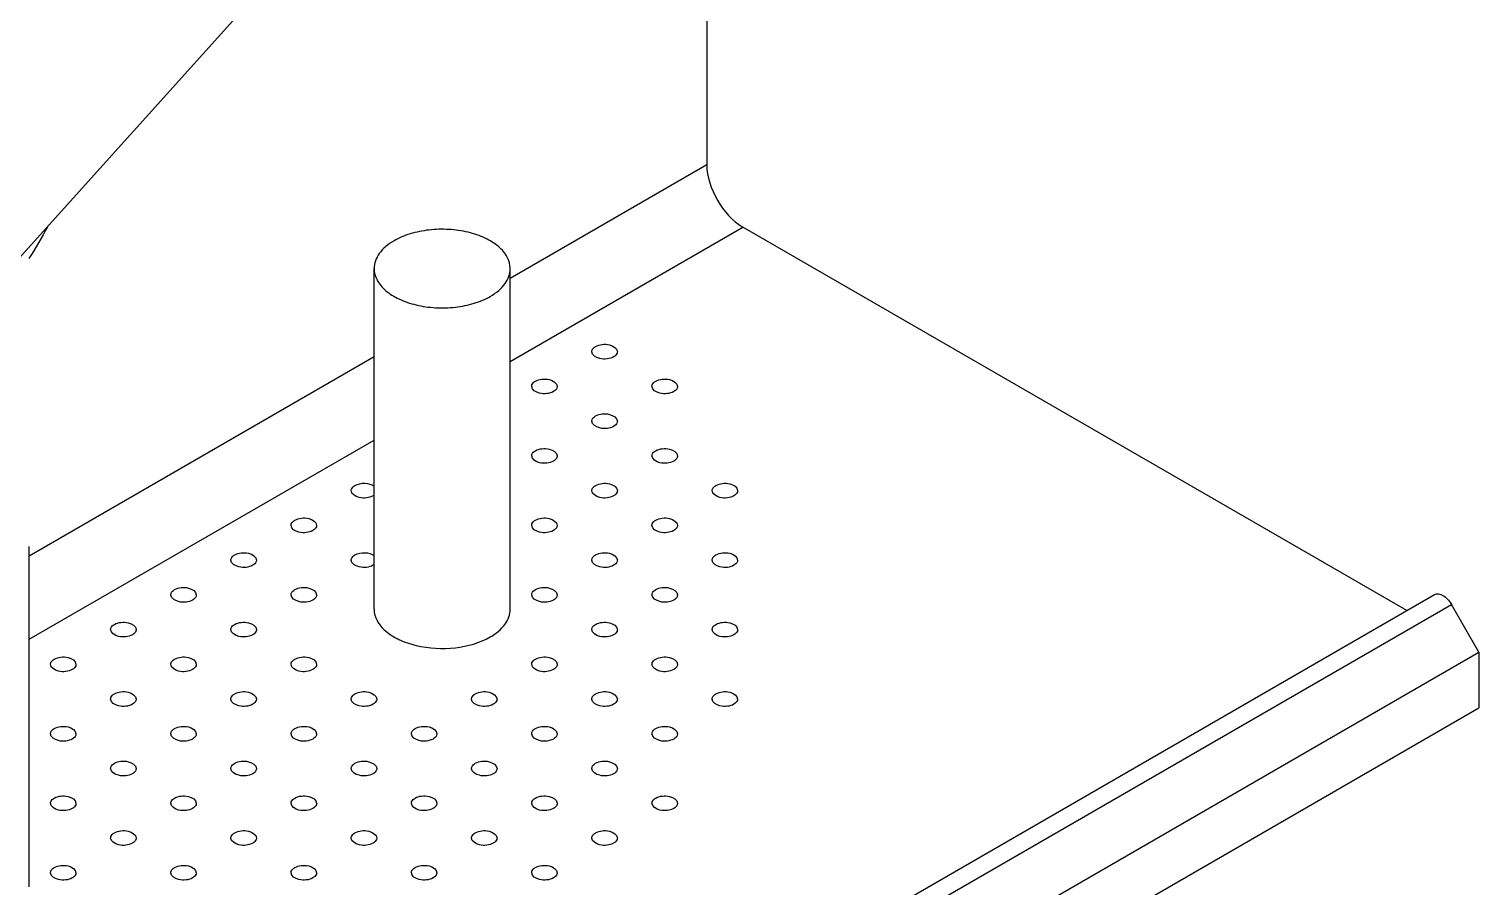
# Model space of a CAD drawing. Header units: millimetres. Extents: x 0 to 1189, y 0 to 841.
# Drawn here: x 799 to 884.2, y 452.8 to 503.2 of the extents above; entities that cross this region are included whole.
import ezdxf

# ---------------------------------------------------------------- set-up
doc = ezdxf.new("R2010")
doc.units = ezdxf.units.MM
doc.header["$LTSCALE"] = 65.395
doc.layers.get('0').update_dxf_attribs({"linetype": 'CONTINUOUS'})
doc.layers.add('AXIS', color=7, linetype='CONTINUOUS')
doc.layers.add('SURFACES', color=7, linetype='CONTINUOUS')

msp = doc.modelspace()

# ---------------------------------------------------------------- linework, layer by layer
at = {"color": 7, "linetype": 'Continuous'}
for p, q in [((838.858, 550.757), (838.858, 495.235)), ((880.005, 469.03), (840.98, 491.561)), ((798.723, 422.102), (881.627, 469.966)), ((884.248, 466.58), (882.627, 469.388)), ((801.344, 418.716), (884.248, 466.58)), ((884.248, 466.58), (884.248, 463.314))]:
    msp.add_line(p, q, dxfattribs=at)
at = {"color": 9, "linetype": 'Continuous'}
for p, q in [((827.302, 488.563), (838.858, 495.235)), ((827.302, 483.664), (840.98, 491.561)), ((799.018, 472.233), (819.302, 483.944)), ((799.018, 467.334), (819.302, 479.045)), ((799.723, 421.524), (882.627, 469.388))]:
    msp.add_line(p, q, dxfattribs=at)
at = {"color": 7, "linetype": 'Continuous'}
for points, knots in [([(838.858, 495.235), (838.858, 494.508), (839.355, 493.073), (840.35, 491.924), (840.98, 491.561)], [0, 0, 0, 0, 0.500001, 1, 1, 1, 1]), ([(881.626, 469.965), (881.771, 470.049), (882.11, 469.967), (882.413, 469.699), (882.563, 469.5), (882.627, 469.388)], [0, 0, 0, 0, 0.406512, 0.688267, 1, 1, 1, 1]), ([(819.302, 469.106), (819.303, 468.875), (819.442, 468.376), (819.987, 467.758), (820.79, 467.269), (822.163, 466.812), (824.033, 466.717), (825.512, 467.117), (826.131, 467.474)], [0, 0, 0, 0, 0.087154, 0.186892, 0.304593, 0.438739, 0.730144, 1, 1, 1, 1]), ([(826.131, 467.474), (826.462, 467.666), (827.03, 468.101), (827.303, 468.797), (827.302, 469.109)], [0, 0, 0, 0, 0.55085, 1, 1, 1, 1])]:
    msp.add_open_spline(points, degree=3, knots=knots, dxfattribs=at)
at = {"color": 9, "linetype": 'Continuous'}
msp.add_open_spline([(800.101, 491.576), (799.758, 490.945), (799.402, 490.32), (799.017, 489.714)], degree=3, dxfattribs=at)
at = {"layer": 'AXIS', "color": 7, "linetype": 'Continuous'}
for p, q in [((819.302, 469.106), (819.302, 489.121)), ((827.302, 469.109), (827.302, 489.121)), ((799.018, 452.779), (799.018, 472.791))]:
    msp.add_line(p, q, dxfattribs=at)
for points, knots in [([(827.302, 489.121), (827.302, 489.351), (827.163, 489.851), (826.619, 490.469), (825.815, 490.959), (824.813, 491.294), (823.689, 491.452), (822.533, 491.42), (821.44, 491.201), (820.77, 490.925), (820.474, 490.754)], [0, 0, 0, 0, 0.086934, 0.186405, 0.303797, 0.437614, 0.582117, 0.729433, 0.87118, 1, 1, 1, 1]), ([(820.474, 490.754), (820.298, 490.652), (819.98, 490.433), (819.599, 490.033), (819.358, 489.591), (819.302, 489.273), (819.302, 489.121)], [0, 0, 0, 0, 0.289808, 0.549049, 0.782229, 1, 1, 1, 1]), ([(819.302, 489.121), (819.302, 488.89), (819.441, 488.391), (819.986, 487.772), (820.789, 487.282), (821.792, 486.947), (822.916, 486.79), (824.071, 486.821), (825.164, 487.04), (825.834, 487.317), (826.131, 487.488)], [0, 0, 0, 0, 0.086934, 0.186405, 0.303797, 0.437614, 0.582117, 0.729433, 0.87118, 1, 1, 1, 1]), ([(826.131, 487.488), (826.306, 487.589), (826.625, 487.808), (827.005, 488.208), (827.246, 488.651), (827.302, 488.968), (827.302, 489.121)], [0, 0, 0, 0, 0.289808, 0.549049, 0.782229, 1, 1, 1, 1]), ([(832.1, 484.236), (832.1, 484.264), (832.123, 484.394), (832.233, 484.491), (832.32, 484.542)], [0, 0, 0, 0, 0.220966, 1, 1, 1, 1]), ([(833.381, 483.929), (833.265, 483.862), (832.981, 483.791), (832.522, 483.797), (832.1, 484.032), (832.1, 484.236)], [0, 0, 0, 0, 0.277667, 0.577386, 1, 1, 1, 1]), ([(832.32, 484.542), (832.436, 484.609), (832.719, 484.68), (833.178, 484.675), (833.6, 484.44), (833.6, 484.236)], [0, 0, 0, 0, 0.277667, 0.577386, 1, 1, 1, 1]), ([(833.6, 484.236), (833.6, 484.207), (833.577, 484.077), (833.468, 483.98), (833.381, 483.929)], [0, 0, 0, 0, 0.220966, 1, 1, 1, 1]), ([(828.565, 482.194), (828.565, 482.223), (828.588, 482.353), (828.697, 482.45), (828.784, 482.501)], [0, 0, 0, 0, 0.220966, 1, 1, 1, 1]), ([(828.784, 482.501), (828.9, 482.568), (829.183, 482.639), (829.643, 482.633), (830.065, 482.398), (830.065, 482.194)], [0, 0, 0, 0, 0.277667, 0.577386, 1, 1, 1, 1]), ([(835.636, 482.194), (835.636, 482.223), (835.659, 482.353), (835.768, 482.45), (835.855, 482.501)], [0, 0, 0, 0, 0.220966, 1, 1, 1, 1]), ([(835.855, 482.501), (835.971, 482.568), (836.254, 482.639), (836.714, 482.633), (837.136, 482.398), (837.136, 482.194)], [0, 0, 0, 0, 0.277667, 0.577386, 1, 1, 1, 1]), ([(829.845, 481.888), (829.729, 481.821), (829.446, 481.75), (828.987, 481.755), (828.565, 481.99), (828.565, 482.194)], [0, 0, 0, 0, 0.277667, 0.577386, 1, 1, 1, 1]), ([(830.065, 482.194), (830.065, 482.166), (830.042, 482.036), (829.932, 481.939), (829.845, 481.888)], [0, 0, 0, 0, 0.220966, 1, 1, 1, 1]), ([(836.916, 481.888), (836.8, 481.821), (836.517, 481.75), (836.058, 481.755), (835.636, 481.99), (835.636, 482.194)], [0, 0, 0, 0, 0.277667, 0.577386, 1, 1, 1, 1]), ([(837.136, 482.194), (837.136, 482.166), (837.113, 482.036), (837.003, 481.939), (836.916, 481.888)], [0, 0, 0, 0, 0.220966, 1, 1, 1, 1]), ([(832.1, 480.153), (832.1, 480.182), (832.123, 480.312), (832.233, 480.409), (832.32, 480.459)], [0, 0, 0, 0, 0.220966, 1, 1, 1, 1]), ([(833.381, 479.847), (833.265, 479.78), (832.981, 479.708), (832.522, 479.714), (832.1, 479.949), (832.1, 480.153)], [0, 0, 0, 0, 0.277667, 0.577386, 1, 1, 1, 1]), ([(832.32, 480.459), (832.436, 480.526), (832.719, 480.598), (833.178, 480.592), (833.6, 480.357), (833.6, 480.153)], [0, 0, 0, 0, 0.277667, 0.577386, 1, 1, 1, 1]), ([(833.6, 480.153), (833.6, 480.125), (833.577, 479.994), (833.468, 479.897), (833.381, 479.847)], [0, 0, 0, 0, 0.220966, 1, 1, 1, 1]), ([(828.565, 478.112), (828.565, 478.14), (828.588, 478.271), (828.697, 478.368), (828.784, 478.418)], [0, 0, 0, 0, 0.220966, 1, 1, 1, 1]), ([(828.784, 478.418), (828.9, 478.485), (829.183, 478.557), (829.643, 478.551), (830.065, 478.316), (830.065, 478.112)], [0, 0, 0, 0, 0.277667, 0.577386, 1, 1, 1, 1]), ([(835.636, 478.112), (835.636, 478.14), (835.659, 478.271), (835.768, 478.368), (835.855, 478.418)], [0, 0, 0, 0, 0.220966, 1, 1, 1, 1]), ([(835.855, 478.418), (835.971, 478.485), (836.254, 478.557), (836.714, 478.551), (837.136, 478.316), (837.136, 478.112)], [0, 0, 0, 0, 0.277667, 0.577386, 1, 1, 1, 1]), ([(829.845, 477.806), (829.729, 477.739), (829.446, 477.667), (828.987, 477.673), (828.565, 477.908), (828.565, 478.112)], [0, 0, 0, 0, 0.277667, 0.577386, 1, 1, 1, 1]), ([(830.065, 478.112), (830.065, 478.083), (830.042, 477.953), (829.932, 477.856), (829.845, 477.806)], [0, 0, 0, 0, 0.220966, 1, 1, 1, 1]), ([(836.916, 477.806), (836.8, 477.739), (836.517, 477.667), (836.058, 477.673), (835.636, 477.908), (835.636, 478.112)], [0, 0, 0, 0, 0.277667, 0.577386, 1, 1, 1, 1]), ([(837.136, 478.112), (837.136, 478.083), (837.113, 477.953), (837.003, 477.856), (836.916, 477.806)], [0, 0, 0, 0, 0.220966, 1, 1, 1, 1]), ([(818.178, 476.377), (818.349, 476.476), (818.75, 476.544), (819.152, 476.449), (819.304, 476.333)], [0, 0, 0, 0, 0.50958, 1, 1, 1, 1]), ([(832.32, 476.377), (832.436, 476.444), (832.719, 476.515), (833.178, 476.51), (833.6, 476.275), (833.6, 476.071)], [0, 0, 0, 0, 0.277667, 0.577386, 1, 1, 1, 1]), ([(839.391, 476.377), (839.507, 476.444), (839.79, 476.515), (840.249, 476.51), (840.671, 476.275), (840.671, 476.071)], [0, 0, 0, 0, 0.277667, 0.577386, 1, 1, 1, 1]), ([(817.958, 476.071), (817.958, 476.099), (817.981, 476.229), (818.091, 476.327), (818.178, 476.377)], [0, 0, 0, 0, 0.220966, 1, 1, 1, 1]), ([(819.238, 475.765), (819.122, 475.698), (818.839, 475.626), (818.38, 475.632), (817.958, 475.867), (817.958, 476.071)], [0, 0, 0, 0, 0.277667, 0.577386, 1, 1, 1, 1]), ([(832.1, 476.071), (832.1, 476.099), (832.123, 476.229), (832.233, 476.327), (832.32, 476.377)], [0, 0, 0, 0, 0.220966, 1, 1, 1, 1]), ([(833.381, 475.765), (833.265, 475.698), (832.981, 475.626), (832.522, 475.632), (832.1, 475.867), (832.1, 476.071)], [0, 0, 0, 0, 0.277667, 0.577386, 1, 1, 1, 1]), ([(833.6, 476.071), (833.6, 476.042), (833.577, 475.912), (833.468, 475.815), (833.381, 475.765)], [0, 0, 0, 0, 0.220966, 1, 1, 1, 1]), ([(839.171, 476.071), (839.171, 476.099), (839.194, 476.229), (839.304, 476.327), (839.391, 476.377)], [0, 0, 0, 0, 0.220966, 1, 1, 1, 1]), ([(840.452, 475.765), (840.336, 475.698), (840.053, 475.626), (839.593, 475.632), (839.171, 475.867), (839.171, 476.071)], [0, 0, 0, 0, 0.277667, 0.577386, 1, 1, 1, 1]), ([(840.671, 476.071), (840.671, 476.042), (840.648, 475.912), (840.539, 475.815), (840.452, 475.765)], [0, 0, 0, 0, 0.220966, 1, 1, 1, 1]), ([(814.423, 474.029), (814.423, 474.058), (814.446, 474.188), (814.555, 474.285), (814.642, 474.336)], [0, 0, 0, 0, 0.220966, 1, 1, 1, 1]), ([(815.703, 473.723), (815.587, 473.656), (815.304, 473.585), (814.845, 473.59), (814.423, 473.826), (814.423, 474.029)], [0, 0, 0, 0, 0.277667, 0.577386, 1, 1, 1, 1]), ([(814.642, 474.336), (814.758, 474.403), (815.041, 474.474), (815.5, 474.468), (815.922, 474.233), (815.923, 474.029)], [0, 0, 0, 0, 0.277667, 0.577386, 1, 1, 1, 1]), ([(815.923, 474.029), (815.923, 474.001), (815.9, 473.871), (815.79, 473.774), (815.703, 473.723)], [0, 0, 0, 0, 0.220966, 1, 1, 1, 1]), ([(828.565, 474.029), (828.565, 474.058), (828.588, 474.188), (828.697, 474.285), (828.784, 474.336)], [0, 0, 0, 0, 0.220966, 1, 1, 1, 1]), ([(829.845, 473.723), (829.729, 473.656), (829.446, 473.585), (828.987, 473.59), (828.565, 473.826), (828.565, 474.029)], [0, 0, 0, 0, 0.277667, 0.577386, 1, 1, 1, 1]), ([(828.784, 474.336), (828.9, 474.403), (829.183, 474.474), (829.643, 474.468), (830.065, 474.233), (830.065, 474.029)], [0, 0, 0, 0, 0.277667, 0.577386, 1, 1, 1, 1]), ([(830.065, 474.029), (830.065, 474.001), (830.042, 473.871), (829.932, 473.774), (829.845, 473.723)], [0, 0, 0, 0, 0.220966, 1, 1, 1, 1]), ([(835.636, 474.029), (835.636, 474.058), (835.659, 474.188), (835.768, 474.285), (835.855, 474.336)], [0, 0, 0, 0, 0.220966, 1, 1, 1, 1]), ([(836.916, 473.723), (836.8, 473.656), (836.517, 473.585), (836.058, 473.59), (835.636, 473.826), (835.636, 474.029)], [0, 0, 0, 0, 0.277667, 0.577386, 1, 1, 1, 1]), ([(835.855, 474.336), (835.971, 474.403), (836.254, 474.474), (836.714, 474.468), (837.136, 474.233), (837.136, 474.029)], [0, 0, 0, 0, 0.277667, 0.577386, 1, 1, 1, 1]), ([(837.136, 474.029), (837.136, 474.001), (837.113, 473.871), (837.003, 473.774), (836.916, 473.723)], [0, 0, 0, 0, 0.220966, 1, 1, 1, 1]), ([(810.887, 471.988), (810.887, 472.017), (810.91, 472.147), (811.019, 472.244), (811.107, 472.294)], [0, 0, 0, 0, 0.220966, 1, 1, 1, 1]), ([(811.107, 472.294), (811.223, 472.361), (811.506, 472.433), (811.965, 472.427), (812.387, 472.192), (812.387, 471.988)], [0, 0, 0, 0, 0.277667, 0.577386, 1, 1, 1, 1]), ([(817.958, 471.988), (817.958, 472.017), (817.981, 472.147), (818.091, 472.244), (818.178, 472.294)], [0, 0, 0, 0, 0.220966, 1, 1, 1, 1]), ([(818.178, 472.294), (818.349, 472.393), (818.75, 472.461), (819.152, 472.366), (819.304, 472.251)], [0, 0, 0, 0, 0.50958, 1, 1, 1, 1]), ([(832.1, 471.988), (832.1, 472.017), (832.123, 472.147), (832.233, 472.244), (832.32, 472.294)], [0, 0, 0, 0, 0.220966, 1, 1, 1, 1]), ([(832.32, 472.294), (832.436, 472.361), (832.719, 472.433), (833.178, 472.427), (833.6, 472.192), (833.6, 471.988)], [0, 0, 0, 0, 0.277667, 0.577386, 1, 1, 1, 1]), ([(839.171, 471.988), (839.171, 472.017), (839.194, 472.147), (839.304, 472.244), (839.391, 472.294)], [0, 0, 0, 0, 0.220966, 1, 1, 1, 1]), ([(839.391, 472.294), (839.507, 472.361), (839.79, 472.433), (840.249, 472.427), (840.671, 472.192), (840.671, 471.988)], [0, 0, 0, 0, 0.277667, 0.577386, 1, 1, 1, 1]), ([(812.167, 471.682), (812.051, 471.615), (811.768, 471.543), (811.309, 471.549), (810.887, 471.784), (810.887, 471.988)], [0, 0, 0, 0, 0.277667, 0.577386, 1, 1, 1, 1]), ([(812.387, 471.988), (812.387, 471.96), (812.364, 471.829), (812.255, 471.732), (812.167, 471.682)], [0, 0, 0, 0, 0.220966, 1, 1, 1, 1]), ([(819.238, 471.682), (819.122, 471.615), (818.839, 471.543), (818.38, 471.549), (817.958, 471.784), (817.958, 471.988)], [0, 0, 0, 0, 0.277667, 0.577386, 1, 1, 1, 1]), ([(833.381, 471.682), (833.265, 471.615), (832.981, 471.543), (832.522, 471.549), (832.1, 471.784), (832.1, 471.988)], [0, 0, 0, 0, 0.277667, 0.577386, 1, 1, 1, 1]), ([(833.6, 471.988), (833.6, 471.96), (833.577, 471.829), (833.468, 471.732), (833.381, 471.682)], [0, 0, 0, 0, 0.220966, 1, 1, 1, 1]), ([(840.452, 471.682), (840.336, 471.615), (840.053, 471.543), (839.593, 471.549), (839.171, 471.784), (839.171, 471.988)], [0, 0, 0, 0, 0.277667, 0.577386, 1, 1, 1, 1]), ([(840.671, 471.988), (840.671, 471.96), (840.648, 471.829), (840.539, 471.732), (840.452, 471.682)], [0, 0, 0, 0, 0.220966, 1, 1, 1, 1]), ([(807.352, 469.947), (807.352, 469.976), (807.374, 470.106), (807.484, 470.203), (807.571, 470.253)], [0, 0, 0, 0, 0.220966, 1, 1, 1, 1]), ([(808.632, 469.641), (808.516, 469.574), (808.233, 469.502), (807.774, 469.508), (807.352, 469.743), (807.352, 469.947)], [0, 0, 0, 0, 0.277667, 0.577386, 1, 1, 1, 1]), ([(807.571, 470.253), (807.687, 470.32), (807.97, 470.392), (808.429, 470.386), (808.851, 470.151), (808.851, 469.947)], [0, 0, 0, 0, 0.277667, 0.577386, 1, 1, 1, 1]), ([(808.851, 469.947), (808.851, 469.918), (808.829, 469.788), (808.719, 469.691), (808.632, 469.641)], [0, 0, 0, 0, 0.220966, 1, 1, 1, 1]), ([(814.423, 469.947), (814.423, 469.976), (814.446, 470.106), (814.555, 470.203), (814.642, 470.253)], [0, 0, 0, 0, 0.220966, 1, 1, 1, 1]), ([(815.703, 469.641), (815.587, 469.574), (815.304, 469.502), (814.845, 469.508), (814.423, 469.743), (814.423, 469.947)], [0, 0, 0, 0, 0.277667, 0.577386, 1, 1, 1, 1]), ([(814.642, 470.253), (814.758, 470.32), (815.041, 470.392), (815.5, 470.386), (815.922, 470.151), (815.923, 469.947)], [0, 0, 0, 0, 0.277667, 0.577386, 1, 1, 1, 1]), ([(815.923, 469.947), (815.923, 469.918), (815.9, 469.788), (815.79, 469.691), (815.703, 469.641)], [0, 0, 0, 0, 0.220966, 1, 1, 1, 1]), ([(828.565, 469.947), (828.565, 469.976), (828.588, 470.106), (828.697, 470.203), (828.784, 470.253)], [0, 0, 0, 0, 0.220966, 1, 1, 1, 1]), ([(829.845, 469.641), (829.729, 469.574), (829.446, 469.502), (828.987, 469.508), (828.565, 469.743), (828.565, 469.947)], [0, 0, 0, 0, 0.277667, 0.577386, 1, 1, 1, 1]), ([(828.784, 470.253), (828.9, 470.32), (829.183, 470.392), (829.643, 470.386), (830.065, 470.151), (830.065, 469.947)], [0, 0, 0, 0, 0.277667, 0.577386, 1, 1, 1, 1]), ([(830.065, 469.947), (830.065, 469.918), (830.042, 469.788), (829.932, 469.691), (829.845, 469.641)], [0, 0, 0, 0, 0.220966, 1, 1, 1, 1]), ([(835.636, 469.947), (835.636, 469.976), (835.659, 470.106), (835.768, 470.203), (835.855, 470.253)], [0, 0, 0, 0, 0.220966, 1, 1, 1, 1]), ([(836.916, 469.641), (836.8, 469.574), (836.517, 469.502), (836.058, 469.508), (835.636, 469.743), (835.636, 469.947)], [0, 0, 0, 0, 0.277667, 0.577386, 1, 1, 1, 1]), ([(835.855, 470.253), (835.971, 470.32), (836.254, 470.392), (836.714, 470.386), (837.136, 470.151), (837.136, 469.947)], [0, 0, 0, 0, 0.277667, 0.577386, 1, 1, 1, 1]), ([(837.136, 469.947), (837.136, 469.918), (837.113, 469.788), (837.003, 469.691), (836.916, 469.641)], [0, 0, 0, 0, 0.220966, 1, 1, 1, 1]), ([(803.816, 467.906), (803.816, 467.934), (803.839, 468.065), (803.948, 468.162), (804.036, 468.212)], [0, 0, 0, 0, 0.220966, 1, 1, 1, 1]), ([(804.036, 468.212), (804.152, 468.279), (804.435, 468.351), (804.894, 468.345), (805.316, 468.11), (805.316, 467.906)], [0, 0, 0, 0, 0.277667, 0.577386, 1, 1, 1, 1]), ([(810.887, 467.906), (810.887, 467.934), (810.91, 468.065), (811.019, 468.162), (811.107, 468.212)], [0, 0, 0, 0, 0.220966, 1, 1, 1, 1]), ([(811.107, 468.212), (811.223, 468.279), (811.506, 468.351), (811.965, 468.345), (812.387, 468.11), (812.387, 467.906)], [0, 0, 0, 0, 0.277667, 0.577386, 1, 1, 1, 1]), ([(832.1, 467.906), (832.1, 467.934), (832.123, 468.065), (832.233, 468.162), (832.32, 468.212)], [0, 0, 0, 0, 0.220966, 1, 1, 1, 1]), ([(832.32, 468.212), (832.436, 468.279), (832.719, 468.351), (833.178, 468.345), (833.6, 468.11), (833.6, 467.906)], [0, 0, 0, 0, 0.277667, 0.577386, 1, 1, 1, 1]), ([(839.171, 467.906), (839.171, 467.934), (839.194, 468.065), (839.304, 468.162), (839.391, 468.212)], [0, 0, 0, 0, 0.220966, 1, 1, 1, 1]), ([(839.391, 468.212), (839.507, 468.279), (839.79, 468.351), (840.249, 468.345), (840.671, 468.11), (840.671, 467.906)], [0, 0, 0, 0, 0.277667, 0.577386, 1, 1, 1, 1]), ([(805.096, 467.6), (804.98, 467.533), (804.697, 467.461), (804.238, 467.467), (803.816, 467.702), (803.816, 467.906)], [0, 0, 0, 0, 0.277667, 0.577386, 1, 1, 1, 1]), ([(805.316, 467.906), (805.316, 467.877), (805.293, 467.747), (805.184, 467.65), (805.096, 467.6)], [0, 0, 0, 0, 0.220966, 1, 1, 1, 1]), ([(812.167, 467.6), (812.051, 467.533), (811.768, 467.461), (811.309, 467.467), (810.887, 467.702), (810.887, 467.906)], [0, 0, 0, 0, 0.277667, 0.577386, 1, 1, 1, 1]), ([(812.387, 467.906), (812.387, 467.877), (812.364, 467.747), (812.255, 467.65), (812.167, 467.6)], [0, 0, 0, 0, 0.220966, 1, 1, 1, 1]), ([(833.381, 467.6), (833.265, 467.533), (832.981, 467.461), (832.522, 467.467), (832.1, 467.702), (832.1, 467.906)], [0, 0, 0, 0, 0.277667, 0.577386, 1, 1, 1, 1]), ([(833.6, 467.906), (833.6, 467.877), (833.577, 467.747), (833.468, 467.65), (833.381, 467.6)], [0, 0, 0, 0, 0.220966, 1, 1, 1, 1]), ([(840.452, 467.6), (840.336, 467.533), (840.053, 467.461), (839.593, 467.467), (839.171, 467.702), (839.171, 467.906)], [0, 0, 0, 0, 0.277667, 0.577386, 1, 1, 1, 1]), ([(840.671, 467.906), (840.671, 467.877), (840.648, 467.747), (840.539, 467.65), (840.452, 467.6)], [0, 0, 0, 0, 0.220966, 1, 1, 1, 1]), ([(800.5, 466.171), (800.616, 466.238), (800.899, 466.309), (801.358, 466.304), (801.78, 466.069), (801.78, 465.865)], [0, 0, 0, 0, 0.277667, 0.577386, 1, 1, 1, 1]), ([(807.571, 466.171), (807.687, 466.238), (807.97, 466.309), (808.429, 466.304), (808.851, 466.069), (808.851, 465.865)], [0, 0, 0, 0, 0.277667, 0.577386, 1, 1, 1, 1]), ([(814.642, 466.171), (814.758, 466.238), (815.041, 466.309), (815.5, 466.304), (815.922, 466.069), (815.923, 465.865)], [0, 0, 0, 0, 0.277667, 0.577386, 1, 1, 1, 1]), ([(828.784, 466.171), (828.9, 466.238), (829.183, 466.309), (829.643, 466.304), (830.065, 466.069), (830.065, 465.865)], [0, 0, 0, 0, 0.277667, 0.577386, 1, 1, 1, 1]), ([(835.855, 466.171), (835.971, 466.238), (836.254, 466.309), (836.714, 466.304), (837.136, 466.069), (837.136, 465.865)], [0, 0, 0, 0, 0.277667, 0.577386, 1, 1, 1, 1]), ([(800.28, 465.865), (800.28, 465.893), (800.303, 466.023), (800.413, 466.12), (800.5, 466.171)], [0, 0, 0, 0, 0.220966, 1, 1, 1, 1]), ([(801.561, 465.558), (801.445, 465.491), (801.162, 465.42), (800.703, 465.426), (800.281, 465.661), (800.28, 465.865)], [0, 0, 0, 0, 0.277667, 0.577386, 1, 1, 1, 1]), ([(801.78, 465.865), (801.78, 465.836), (801.757, 465.706), (801.648, 465.609), (801.561, 465.558)], [0, 0, 0, 0, 0.220966, 1, 1, 1, 1]), ([(807.352, 465.865), (807.352, 465.893), (807.374, 466.023), (807.484, 466.12), (807.571, 466.171)], [0, 0, 0, 0, 0.220966, 1, 1, 1, 1]), ([(808.632, 465.558), (808.516, 465.491), (808.233, 465.42), (807.774, 465.426), (807.352, 465.661), (807.352, 465.865)], [0, 0, 0, 0, 0.277667, 0.577386, 1, 1, 1, 1]), ([(808.851, 465.865), (808.851, 465.836), (808.829, 465.706), (808.719, 465.609), (808.632, 465.558)], [0, 0, 0, 0, 0.220966, 1, 1, 1, 1]), ([(814.423, 465.865), (814.423, 465.893), (814.446, 466.023), (814.555, 466.12), (814.642, 466.171)], [0, 0, 0, 0, 0.220966, 1, 1, 1, 1]), ([(815.703, 465.558), (815.587, 465.491), (815.304, 465.42), (814.845, 465.426), (814.423, 465.661), (814.423, 465.865)], [0, 0, 0, 0, 0.277667, 0.577386, 1, 1, 1, 1]), ([(815.923, 465.865), (815.923, 465.836), (815.9, 465.706), (815.79, 465.609), (815.703, 465.558)], [0, 0, 0, 0, 0.220966, 1, 1, 1, 1]), ([(828.565, 465.865), (828.565, 465.893), (828.588, 466.023), (828.697, 466.12), (828.784, 466.171)], [0, 0, 0, 0, 0.220966, 1, 1, 1, 1]), ([(829.845, 465.558), (829.729, 465.491), (829.446, 465.42), (828.987, 465.426), (828.565, 465.661), (828.565, 465.865)], [0, 0, 0, 0, 0.277667, 0.577386, 1, 1, 1, 1]), ([(830.065, 465.865), (830.065, 465.836), (830.042, 465.706), (829.932, 465.609), (829.845, 465.558)], [0, 0, 0, 0, 0.220966, 1, 1, 1, 1]), ([(835.636, 465.865), (835.636, 465.893), (835.659, 466.023), (835.768, 466.12), (835.855, 466.171)], [0, 0, 0, 0, 0.220966, 1, 1, 1, 1]), ([(836.916, 465.558), (836.8, 465.491), (836.517, 465.42), (836.058, 465.426), (835.636, 465.661), (835.636, 465.865)], [0, 0, 0, 0, 0.277667, 0.577386, 1, 1, 1, 1]), ([(837.136, 465.865), (837.136, 465.836), (837.113, 465.706), (837.003, 465.609), (836.916, 465.558)], [0, 0, 0, 0, 0.220966, 1, 1, 1, 1]), ([(803.816, 463.823), (803.816, 463.852), (803.839, 463.982), (803.948, 464.079), (804.036, 464.13)], [0, 0, 0, 0, 0.220966, 1, 1, 1, 1]), ([(805.096, 463.517), (804.98, 463.45), (804.697, 463.379), (804.238, 463.384), (803.816, 463.619), (803.816, 463.823)], [0, 0, 0, 0, 0.277667, 0.577386, 1, 1, 1, 1]), ([(804.036, 464.13), (804.152, 464.197), (804.435, 464.268), (804.894, 464.262), (805.316, 464.027), (805.316, 463.823)], [0, 0, 0, 0, 0.277667, 0.577386, 1, 1, 1, 1]), ([(805.316, 463.823), (805.316, 463.795), (805.293, 463.665), (805.184, 463.568), (805.096, 463.517)], [0, 0, 0, 0, 0.220966, 1, 1, 1, 1]), ([(810.887, 463.823), (810.887, 463.852), (810.91, 463.982), (811.019, 464.079), (811.107, 464.13)], [0, 0, 0, 0, 0.220966, 1, 1, 1, 1]), ([(812.167, 463.517), (812.051, 463.45), (811.768, 463.379), (811.309, 463.384), (810.887, 463.619), (810.887, 463.823)], [0, 0, 0, 0, 0.277667, 0.577386, 1, 1, 1, 1]), ([(811.107, 464.13), (811.223, 464.197), (811.506, 464.268), (811.965, 464.262), (812.387, 464.027), (812.387, 463.823)], [0, 0, 0, 0, 0.277667, 0.577386, 1, 1, 1, 1]), ([(812.387, 463.823), (812.387, 463.795), (812.364, 463.665), (812.255, 463.568), (812.167, 463.517)], [0, 0, 0, 0, 0.220966, 1, 1, 1, 1]), ([(817.958, 463.823), (817.958, 463.852), (817.981, 463.982), (818.091, 464.079), (818.178, 464.13)], [0, 0, 0, 0, 0.220966, 1, 1, 1, 1]), ([(819.238, 463.517), (819.122, 463.45), (818.839, 463.379), (818.38, 463.384), (817.958, 463.619), (817.958, 463.823)], [0, 0, 0, 0, 0.277667, 0.577386, 1, 1, 1, 1]), ([(818.178, 464.13), (818.294, 464.197), (818.577, 464.268), (819.036, 464.262), (819.458, 464.027), (819.458, 463.823)], [0, 0, 0, 0, 0.277667, 0.577386, 1, 1, 1, 1]), ([(819.458, 463.823), (819.458, 463.795), (819.435, 463.665), (819.326, 463.568), (819.238, 463.517)], [0, 0, 0, 0, 0.220966, 1, 1, 1, 1]), ([(825.029, 463.823), (825.029, 463.852), (825.052, 463.982), (825.162, 464.079), (825.249, 464.13)], [0, 0, 0, 0, 0.220966, 1, 1, 1, 1]), ([(826.309, 463.517), (826.193, 463.45), (825.91, 463.379), (825.451, 463.384), (825.029, 463.619), (825.029, 463.823)], [0, 0, 0, 0, 0.277667, 0.577386, 1, 1, 1, 1]), ([(825.249, 464.13), (825.365, 464.197), (825.648, 464.268), (826.107, 464.262), (826.529, 464.027), (826.529, 463.823)], [0, 0, 0, 0, 0.277667, 0.577386, 1, 1, 1, 1]), ([(826.529, 463.823), (826.529, 463.795), (826.506, 463.665), (826.397, 463.568), (826.309, 463.517)], [0, 0, 0, 0, 0.220966, 1, 1, 1, 1]), ([(832.1, 463.823), (832.1, 463.852), (832.123, 463.982), (832.233, 464.079), (832.32, 464.13)], [0, 0, 0, 0, 0.220966, 1, 1, 1, 1]), ([(833.381, 463.517), (833.265, 463.45), (832.981, 463.379), (832.522, 463.384), (832.1, 463.619), (832.1, 463.823)], [0, 0, 0, 0, 0.277667, 0.577386, 1, 1, 1, 1]), ([(832.32, 464.13), (832.436, 464.197), (832.719, 464.268), (833.178, 464.262), (833.6, 464.027), (833.6, 463.823)], [0, 0, 0, 0, 0.277667, 0.577386, 1, 1, 1, 1]), ([(833.6, 463.823), (833.6, 463.795), (833.577, 463.665), (833.468, 463.568), (833.381, 463.517)], [0, 0, 0, 0, 0.220966, 1, 1, 1, 1]), ([(839.171, 463.823), (839.171, 463.852), (839.194, 463.982), (839.304, 464.079), (839.391, 464.13)], [0, 0, 0, 0, 0.220966, 1, 1, 1, 1]), ([(840.452, 463.517), (840.336, 463.45), (840.053, 463.379), (839.593, 463.384), (839.171, 463.619), (839.171, 463.823)], [0, 0, 0, 0, 0.277667, 0.577386, 1, 1, 1, 1]), ([(839.391, 464.13), (839.507, 464.197), (839.79, 464.268), (840.249, 464.262), (840.671, 464.027), (840.671, 463.823)], [0, 0, 0, 0, 0.277667, 0.577386, 1, 1, 1, 1]), ([(840.671, 463.823), (840.671, 463.795), (840.648, 463.665), (840.539, 463.568), (840.452, 463.517)], [0, 0, 0, 0, 0.220966, 1, 1, 1, 1]), ([(800.28, 461.782), (800.28, 461.811), (800.303, 461.941), (800.413, 462.038), (800.5, 462.088)], [0, 0, 0, 0, 0.220966, 1, 1, 1, 1]), ([(800.5, 462.088), (800.616, 462.155), (800.899, 462.227), (801.358, 462.221), (801.78, 461.986), (801.78, 461.782)], [0, 0, 0, 0, 0.277667, 0.577386, 1, 1, 1, 1]), ([(807.352, 461.782), (807.352, 461.811), (807.374, 461.941), (807.484, 462.038), (807.571, 462.088)], [0, 0, 0, 0, 0.220966, 1, 1, 1, 1]), ([(807.571, 462.088), (807.687, 462.155), (807.97, 462.227), (808.429, 462.221), (808.851, 461.986), (808.851, 461.782)], [0, 0, 0, 0, 0.277667, 0.577386, 1, 1, 1, 1]), ([(814.423, 461.782), (814.423, 461.811), (814.446, 461.941), (814.555, 462.038), (814.642, 462.088)], [0, 0, 0, 0, 0.220966, 1, 1, 1, 1]), ([(814.642, 462.088), (814.758, 462.155), (815.041, 462.227), (815.5, 462.221), (815.922, 461.986), (815.923, 461.782)], [0, 0, 0, 0, 0.277667, 0.577386, 1, 1, 1, 1]), ([(821.494, 461.782), (821.494, 461.811), (821.517, 461.941), (821.626, 462.038), (821.713, 462.088)], [0, 0, 0, 0, 0.220966, 1, 1, 1, 1]), ([(821.713, 462.088), (821.829, 462.155), (822.112, 462.227), (822.571, 462.221), (822.994, 461.986), (822.994, 461.782)], [0, 0, 0, 0, 0.277667, 0.577386, 1, 1, 1, 1]), ([(828.565, 461.782), (828.565, 461.811), (828.588, 461.941), (828.697, 462.038), (828.784, 462.088)], [0, 0, 0, 0, 0.220966, 1, 1, 1, 1]), ([(828.784, 462.088), (828.9, 462.155), (829.183, 462.227), (829.643, 462.221), (830.065, 461.986), (830.065, 461.782)], [0, 0, 0, 0, 0.277667, 0.577386, 1, 1, 1, 1]), ([(835.636, 461.782), (835.636, 461.811), (835.659, 461.941), (835.768, 462.038), (835.855, 462.088)], [0, 0, 0, 0, 0.220966, 1, 1, 1, 1]), ([(835.855, 462.088), (835.971, 462.155), (836.254, 462.227), (836.714, 462.221), (837.136, 461.986), (837.136, 461.782)], [0, 0, 0, 0, 0.277667, 0.577386, 1, 1, 1, 1]), ([(801.561, 461.476), (801.445, 461.409), (801.162, 461.337), (800.703, 461.343), (800.281, 461.578), (800.28, 461.782)], [0, 0, 0, 0, 0.277667, 0.577386, 1, 1, 1, 1]), ([(801.78, 461.782), (801.78, 461.754), (801.757, 461.623), (801.648, 461.526), (801.561, 461.476)], [0, 0, 0, 0, 0.220966, 1, 1, 1, 1]), ([(808.632, 461.476), (808.516, 461.409), (808.233, 461.337), (807.774, 461.343), (807.352, 461.578), (807.352, 461.782)], [0, 0, 0, 0, 0.277667, 0.577386, 1, 1, 1, 1]), ([(808.851, 461.782), (808.851, 461.754), (808.829, 461.623), (808.719, 461.526), (808.632, 461.476)], [0, 0, 0, 0, 0.220966, 1, 1, 1, 1]), ([(815.703, 461.476), (815.587, 461.409), (815.304, 461.337), (814.845, 461.343), (814.423, 461.578), (814.423, 461.782)], [0, 0, 0, 0, 0.277667, 0.577386, 1, 1, 1, 1]), ([(815.923, 461.782), (815.923, 461.754), (815.9, 461.623), (815.79, 461.526), (815.703, 461.476)], [0, 0, 0, 0, 0.220966, 1, 1, 1, 1]), ([(822.774, 461.476), (822.658, 461.409), (822.375, 461.337), (821.916, 461.343), (821.494, 461.578), (821.494, 461.782)], [0, 0, 0, 0, 0.277667, 0.577386, 1, 1, 1, 1]), ([(822.994, 461.782), (822.994, 461.754), (822.971, 461.623), (822.861, 461.526), (822.774, 461.476)], [0, 0, 0, 0, 0.220966, 1, 1, 1, 1]), ([(829.845, 461.476), (829.729, 461.409), (829.446, 461.337), (828.987, 461.343), (828.565, 461.578), (828.565, 461.782)], [0, 0, 0, 0, 0.277667, 0.577386, 1, 1, 1, 1]), ([(830.065, 461.782), (830.065, 461.754), (830.042, 461.623), (829.932, 461.526), (829.845, 461.476)], [0, 0, 0, 0, 0.220966, 1, 1, 1, 1]), ([(836.916, 461.476), (836.8, 461.409), (836.517, 461.337), (836.058, 461.343), (835.636, 461.578), (835.636, 461.782)], [0, 0, 0, 0, 0.277667, 0.577386, 1, 1, 1, 1]), ([(837.136, 461.782), (837.136, 461.754), (837.113, 461.623), (837.003, 461.526), (836.916, 461.476)], [0, 0, 0, 0, 0.220966, 1, 1, 1, 1]), ([(803.816, 459.741), (803.816, 459.769), (803.839, 459.9), (803.948, 459.997), (804.036, 460.047)], [0, 0, 0, 0, 0.220966, 1, 1, 1, 1]), ([(805.096, 459.435), (804.98, 459.368), (804.697, 459.296), (804.238, 459.302), (803.816, 459.537), (803.816, 459.741)], [0, 0, 0, 0, 0.277667, 0.577386, 1, 1, 1, 1]), ([(804.036, 460.047), (804.152, 460.114), (804.435, 460.186), (804.894, 460.18), (805.316, 459.945), (805.316, 459.741)], [0, 0, 0, 0, 0.277667, 0.577386, 1, 1, 1, 1]), ([(805.316, 459.741), (805.316, 459.712), (805.293, 459.582), (805.184, 459.485), (805.096, 459.435)], [0, 0, 0, 0, 0.220966, 1, 1, 1, 1]), ([(810.887, 459.741), (810.887, 459.769), (810.91, 459.9), (811.019, 459.997), (811.107, 460.047)], [0, 0, 0, 0, 0.220966, 1, 1, 1, 1]), ([(812.167, 459.435), (812.051, 459.368), (811.768, 459.296), (811.309, 459.302), (810.887, 459.537), (810.887, 459.741)], [0, 0, 0, 0, 0.277667, 0.577386, 1, 1, 1, 1]), ([(811.107, 460.047), (811.223, 460.114), (811.506, 460.186), (811.965, 460.18), (812.387, 459.945), (812.387, 459.741)], [0, 0, 0, 0, 0.277667, 0.577386, 1, 1, 1, 1]), ([(812.387, 459.741), (812.387, 459.712), (812.364, 459.582), (812.255, 459.485), (812.167, 459.435)], [0, 0, 0, 0, 0.220966, 1, 1, 1, 1]), ([(817.958, 459.741), (817.958, 459.769), (817.981, 459.9), (818.091, 459.997), (818.178, 460.047)], [0, 0, 0, 0, 0.220966, 1, 1, 1, 1]), ([(819.238, 459.435), (819.122, 459.368), (818.839, 459.296), (818.38, 459.302), (817.958, 459.537), (817.958, 459.741)], [0, 0, 0, 0, 0.277667, 0.577386, 1, 1, 1, 1]), ([(818.178, 460.047), (818.294, 460.114), (818.577, 460.186), (819.036, 460.18), (819.458, 459.945), (819.458, 459.741)], [0, 0, 0, 0, 0.277667, 0.577386, 1, 1, 1, 1]), ([(819.458, 459.741), (819.458, 459.712), (819.435, 459.582), (819.326, 459.485), (819.238, 459.435)], [0, 0, 0, 0, 0.220966, 1, 1, 1, 1]), ([(825.029, 459.741), (825.029, 459.769), (825.052, 459.9), (825.162, 459.997), (825.249, 460.047)], [0, 0, 0, 0, 0.220966, 1, 1, 1, 1]), ([(826.309, 459.435), (826.193, 459.368), (825.91, 459.296), (825.451, 459.302), (825.029, 459.537), (825.029, 459.741)], [0, 0, 0, 0, 0.277667, 0.577386, 1, 1, 1, 1]), ([(825.249, 460.047), (825.365, 460.114), (825.648, 460.186), (826.107, 460.18), (826.529, 459.945), (826.529, 459.741)], [0, 0, 0, 0, 0.277667, 0.577386, 1, 1, 1, 1]), ([(826.529, 459.741), (826.529, 459.712), (826.506, 459.582), (826.397, 459.485), (826.309, 459.435)], [0, 0, 0, 0, 0.220966, 1, 1, 1, 1]), ([(832.1, 459.741), (832.1, 459.769), (832.123, 459.9), (832.233, 459.997), (832.32, 460.047)], [0, 0, 0, 0, 0.220966, 1, 1, 1, 1]), ([(833.381, 459.435), (833.265, 459.368), (832.981, 459.296), (832.522, 459.302), (832.1, 459.537), (832.1, 459.741)], [0, 0, 0, 0, 0.277667, 0.577386, 1, 1, 1, 1]), ([(832.32, 460.047), (832.436, 460.114), (832.719, 460.186), (833.178, 460.18), (833.6, 459.945), (833.6, 459.741)], [0, 0, 0, 0, 0.277667, 0.577386, 1, 1, 1, 1]), ([(833.6, 459.741), (833.6, 459.712), (833.577, 459.582), (833.468, 459.485), (833.381, 459.435)], [0, 0, 0, 0, 0.220966, 1, 1, 1, 1]), ([(800.28, 457.7), (800.28, 457.728), (800.303, 457.858), (800.413, 457.956), (800.5, 458.006)], [0, 0, 0, 0, 0.220966, 1, 1, 1, 1]), ([(801.561, 457.394), (801.445, 457.327), (801.162, 457.255), (800.703, 457.261), (800.281, 457.496), (800.28, 457.7)], [0, 0, 0, 0, 0.277667, 0.577386, 1, 1, 1, 1]), ([(800.5, 458.006), (800.616, 458.073), (800.899, 458.144), (801.358, 458.139), (801.78, 457.904), (801.78, 457.7)], [0, 0, 0, 0, 0.277667, 0.577386, 1, 1, 1, 1]), ([(801.78, 457.7), (801.78, 457.671), (801.757, 457.541), (801.648, 457.444), (801.561, 457.394)], [0, 0, 0, 0, 0.220966, 1, 1, 1, 1]), ([(807.352, 457.7), (807.352, 457.728), (807.374, 457.858), (807.484, 457.956), (807.571, 458.006)], [0, 0, 0, 0, 0.220966, 1, 1, 1, 1]), ([(808.632, 457.394), (808.516, 457.327), (808.233, 457.255), (807.774, 457.261), (807.352, 457.496), (807.352, 457.7)], [0, 0, 0, 0, 0.277667, 0.577386, 1, 1, 1, 1]), ([(807.571, 458.006), (807.687, 458.073), (807.97, 458.144), (808.429, 458.139), (808.851, 457.904), (808.851, 457.7)], [0, 0, 0, 0, 0.277667, 0.577386, 1, 1, 1, 1]), ([(808.851, 457.7), (808.851, 457.671), (808.829, 457.541), (808.719, 457.444), (808.632, 457.394)], [0, 0, 0, 0, 0.220966, 1, 1, 1, 1]), ([(814.423, 457.7), (814.423, 457.728), (814.446, 457.858), (814.555, 457.956), (814.642, 458.006)], [0, 0, 0, 0, 0.220966, 1, 1, 1, 1]), ([(815.703, 457.394), (815.587, 457.327), (815.304, 457.255), (814.845, 457.261), (814.423, 457.496), (814.423, 457.7)], [0, 0, 0, 0, 0.277667, 0.577386, 1, 1, 1, 1]), ([(814.642, 458.006), (814.758, 458.073), (815.041, 458.144), (815.5, 458.139), (815.922, 457.904), (815.923, 457.7)], [0, 0, 0, 0, 0.277667, 0.577386, 1, 1, 1, 1]), ([(815.923, 457.7), (815.923, 457.671), (815.9, 457.541), (815.79, 457.444), (815.703, 457.394)], [0, 0, 0, 0, 0.220966, 1, 1, 1, 1]), ([(821.494, 457.7), (821.494, 457.728), (821.517, 457.858), (821.626, 457.956), (821.713, 458.006)], [0, 0, 0, 0, 0.220966, 1, 1, 1, 1]), ([(822.774, 457.394), (822.658, 457.327), (822.375, 457.255), (821.916, 457.261), (821.494, 457.496), (821.494, 457.7)], [0, 0, 0, 0, 0.277667, 0.577386, 1, 1, 1, 1]), ([(821.713, 458.006), (821.829, 458.073), (822.112, 458.144), (822.571, 458.139), (822.994, 457.904), (822.994, 457.7)], [0, 0, 0, 0, 0.277667, 0.577386, 1, 1, 1, 1]), ([(822.994, 457.7), (822.994, 457.671), (822.971, 457.541), (822.861, 457.444), (822.774, 457.394)], [0, 0, 0, 0, 0.220966, 1, 1, 1, 1]), ([(828.565, 457.7), (828.565, 457.728), (828.588, 457.858), (828.697, 457.956), (828.784, 458.006)], [0, 0, 0, 0, 0.220966, 1, 1, 1, 1]), ([(829.845, 457.394), (829.729, 457.327), (829.446, 457.255), (828.987, 457.261), (828.565, 457.496), (828.565, 457.7)], [0, 0, 0, 0, 0.277667, 0.577386, 1, 1, 1, 1]), ([(828.784, 458.006), (828.9, 458.073), (829.183, 458.144), (829.643, 458.139), (830.065, 457.904), (830.065, 457.7)], [0, 0, 0, 0, 0.277667, 0.577386, 1, 1, 1, 1]), ([(830.065, 457.7), (830.065, 457.671), (830.042, 457.541), (829.932, 457.444), (829.845, 457.394)], [0, 0, 0, 0, 0.220966, 1, 1, 1, 1]), ([(835.636, 457.7), (835.636, 457.728), (835.659, 457.858), (835.768, 457.956), (835.855, 458.006)], [0, 0, 0, 0, 0.220966, 1, 1, 1, 1]), ([(836.916, 457.394), (836.8, 457.327), (836.517, 457.255), (836.058, 457.261), (835.636, 457.496), (835.636, 457.7)], [0, 0, 0, 0, 0.277667, 0.577386, 1, 1, 1, 1]), ([(835.855, 458.006), (835.971, 458.073), (836.254, 458.144), (836.714, 458.139), (837.136, 457.904), (837.136, 457.7)], [0, 0, 0, 0, 0.277667, 0.577386, 1, 1, 1, 1]), ([(837.136, 457.7), (837.136, 457.671), (837.113, 457.541), (837.003, 457.444), (836.916, 457.394)], [0, 0, 0, 0, 0.220966, 1, 1, 1, 1]), ([(804.036, 455.965), (804.152, 456.032), (804.435, 456.103), (804.894, 456.098), (805.316, 455.862), (805.316, 455.658)], [0, 0, 0, 0, 0.277667, 0.577386, 1, 1, 1, 1]), ([(811.107, 455.965), (811.223, 456.032), (811.506, 456.103), (811.965, 456.098), (812.387, 455.862), (812.387, 455.658)], [0, 0, 0, 0, 0.277667, 0.577386, 1, 1, 1, 1]), ([(818.178, 455.965), (818.294, 456.032), (818.577, 456.103), (819.036, 456.098), (819.458, 455.862), (819.458, 455.658)], [0, 0, 0, 0, 0.277667, 0.577386, 1, 1, 1, 1]), ([(825.249, 455.965), (825.365, 456.032), (825.648, 456.103), (826.107, 456.098), (826.529, 455.862), (826.529, 455.658)], [0, 0, 0, 0, 0.277667, 0.577386, 1, 1, 1, 1]), ([(832.32, 455.965), (832.436, 456.032), (832.719, 456.103), (833.178, 456.098), (833.6, 455.862), (833.6, 455.658)], [0, 0, 0, 0, 0.277667, 0.577386, 1, 1, 1, 1]), ([(803.816, 455.658), (803.816, 455.687), (803.839, 455.817), (803.948, 455.914), (804.036, 455.965)], [0, 0, 0, 0, 0.220966, 1, 1, 1, 1]), ([(805.096, 455.352), (804.98, 455.285), (804.697, 455.214), (804.238, 455.219), (803.816, 455.455), (803.816, 455.658)], [0, 0, 0, 0, 0.277667, 0.577386, 1, 1, 1, 1]), ([(805.316, 455.658), (805.316, 455.63), (805.293, 455.5), (805.184, 455.403), (805.096, 455.352)], [0, 0, 0, 0, 0.220966, 1, 1, 1, 1]), ([(810.887, 455.658), (810.887, 455.687), (810.91, 455.817), (811.019, 455.914), (811.107, 455.965)], [0, 0, 0, 0, 0.220966, 1, 1, 1, 1]), ([(812.167, 455.352), (812.051, 455.285), (811.768, 455.214), (811.309, 455.219), (810.887, 455.455), (810.887, 455.658)], [0, 0, 0, 0, 0.277667, 0.577386, 1, 1, 1, 1]), ([(812.387, 455.658), (812.387, 455.63), (812.364, 455.5), (812.255, 455.403), (812.167, 455.352)], [0, 0, 0, 0, 0.220966, 1, 1, 1, 1]), ([(817.958, 455.658), (817.958, 455.687), (817.981, 455.817), (818.091, 455.914), (818.178, 455.965)], [0, 0, 0, 0, 0.220966, 1, 1, 1, 1]), ([(819.238, 455.352), (819.122, 455.285), (818.839, 455.214), (818.38, 455.219), (817.958, 455.455), (817.958, 455.658)], [0, 0, 0, 0, 0.277667, 0.577386, 1, 1, 1, 1]), ([(819.458, 455.658), (819.458, 455.63), (819.435, 455.5), (819.326, 455.403), (819.238, 455.352)], [0, 0, 0, 0, 0.220966, 1, 1, 1, 1]), ([(825.029, 455.658), (825.029, 455.687), (825.052, 455.817), (825.162, 455.914), (825.249, 455.965)], [0, 0, 0, 0, 0.220966, 1, 1, 1, 1]), ([(826.309, 455.352), (826.193, 455.285), (825.91, 455.214), (825.451, 455.219), (825.029, 455.455), (825.029, 455.658)], [0, 0, 0, 0, 0.277667, 0.577386, 1, 1, 1, 1]), ([(826.529, 455.658), (826.529, 455.63), (826.506, 455.5), (826.397, 455.403), (826.309, 455.352)], [0, 0, 0, 0, 0.220966, 1, 1, 1, 1]), ([(832.1, 455.658), (832.1, 455.687), (832.123, 455.817), (832.233, 455.914), (832.32, 455.965)], [0, 0, 0, 0, 0.220966, 1, 1, 1, 1]), ([(833.381, 455.352), (833.265, 455.285), (832.981, 455.214), (832.522, 455.219), (832.1, 455.455), (832.1, 455.658)], [0, 0, 0, 0, 0.277667, 0.577386, 1, 1, 1, 1]), ([(833.6, 455.658), (833.6, 455.63), (833.577, 455.5), (833.468, 455.403), (833.381, 455.352)], [0, 0, 0, 0, 0.220966, 1, 1, 1, 1]), ([(800.28, 453.617), (800.28, 453.646), (800.303, 453.776), (800.413, 453.873), (800.5, 453.923)], [0, 0, 0, 0, 0.220966, 1, 1, 1, 1]), ([(801.561, 453.311), (801.445, 453.244), (801.162, 453.172), (800.703, 453.178), (800.281, 453.413), (800.28, 453.617)], [0, 0, 0, 0, 0.277667, 0.577386, 1, 1, 1, 1]), ([(800.5, 453.923), (800.616, 453.99), (800.899, 454.062), (801.358, 454.056), (801.78, 453.821), (801.78, 453.617)], [0, 0, 0, 0, 0.277667, 0.577386, 1, 1, 1, 1]), ([(801.78, 453.617), (801.78, 453.589), (801.757, 453.458), (801.648, 453.361), (801.561, 453.311)], [0, 0, 0, 0, 0.220966, 1, 1, 1, 1]), ([(807.352, 453.617), (807.352, 453.646), (807.374, 453.776), (807.484, 453.873), (807.571, 453.923)], [0, 0, 0, 0, 0.220966, 1, 1, 1, 1]), ([(808.632, 453.311), (808.516, 453.244), (808.233, 453.172), (807.774, 453.178), (807.352, 453.413), (807.352, 453.617)], [0, 0, 0, 0, 0.277667, 0.577386, 1, 1, 1, 1]), ([(807.571, 453.923), (807.687, 453.99), (807.97, 454.062), (808.429, 454.056), (808.851, 453.821), (808.851, 453.617)], [0, 0, 0, 0, 0.277667, 0.577386, 1, 1, 1, 1]), ([(808.851, 453.617), (808.851, 453.589), (808.829, 453.458), (808.719, 453.361), (808.632, 453.311)], [0, 0, 0, 0, 0.220966, 1, 1, 1, 1]), ([(814.423, 453.617), (814.423, 453.646), (814.446, 453.776), (814.555, 453.873), (814.642, 453.923)], [0, 0, 0, 0, 0.220966, 1, 1, 1, 1]), ([(815.703, 453.311), (815.587, 453.244), (815.304, 453.172), (814.845, 453.178), (814.423, 453.413), (814.423, 453.617)], [0, 0, 0, 0, 0.277667, 0.577386, 1, 1, 1, 1]), ([(814.642, 453.923), (814.758, 453.99), (815.041, 454.062), (815.5, 454.056), (815.922, 453.821), (815.923, 453.617)], [0, 0, 0, 0, 0.277667, 0.577386, 1, 1, 1, 1]), ([(815.923, 453.617), (815.923, 453.589), (815.9, 453.458), (815.79, 453.361), (815.703, 453.311)], [0, 0, 0, 0, 0.220966, 1, 1, 1, 1]), ([(821.494, 453.617), (821.494, 453.646), (821.517, 453.776), (821.626, 453.873), (821.713, 453.923)], [0, 0, 0, 0, 0.220966, 1, 1, 1, 1]), ([(822.774, 453.311), (822.658, 453.244), (822.375, 453.172), (821.916, 453.178), (821.494, 453.413), (821.494, 453.617)], [0, 0, 0, 0, 0.277667, 0.577386, 1, 1, 1, 1]), ([(821.713, 453.923), (821.829, 453.99), (822.112, 454.062), (822.571, 454.056), (822.994, 453.821), (822.994, 453.617)], [0, 0, 0, 0, 0.277667, 0.577386, 1, 1, 1, 1]), ([(822.994, 453.617), (822.994, 453.589), (822.971, 453.458), (822.861, 453.361), (822.774, 453.311)], [0, 0, 0, 0, 0.220966, 1, 1, 1, 1]), ([(828.565, 453.617), (828.565, 453.646), (828.588, 453.776), (828.697, 453.873), (828.784, 453.923)], [0, 0, 0, 0, 0.220966, 1, 1, 1, 1]), ([(829.845, 453.311), (829.729, 453.244), (829.446, 453.172), (828.987, 453.178), (828.565, 453.413), (828.565, 453.617)], [0, 0, 0, 0, 0.277667, 0.577386, 1, 1, 1, 1]), ([(828.784, 453.923), (828.9, 453.99), (829.183, 454.062), (829.643, 454.056), (830.065, 453.821), (830.065, 453.617)], [0, 0, 0, 0, 0.277667, 0.577386, 1, 1, 1, 1]), ([(830.065, 453.617), (830.065, 453.589), (830.042, 453.458), (829.932, 453.361), (829.845, 453.311)], [0, 0, 0, 0, 0.220966, 1, 1, 1, 1])]:
    msp.add_open_spline(points, degree=3, knots=knots, dxfattribs=at)
for points in [[(819.305, 475.809), (819.284, 475.792), (819.261, 475.778), (819.238, 475.765)], [(819.305, 471.726), (819.284, 471.71), (819.261, 471.695), (819.238, 471.682)]]:
    msp.add_open_spline(points, degree=3, dxfattribs=at)
at = {"layer": 'SURFACES', "color": 7, "linetype": 'Continuous'}
for p, q in [((797.916, 489.149), (824.461, 518.637)), ((801.344, 415.45), (884.248, 463.314))]:
    msp.add_line(p, q, dxfattribs=at)

doc.saveas('drawing.dxf')
